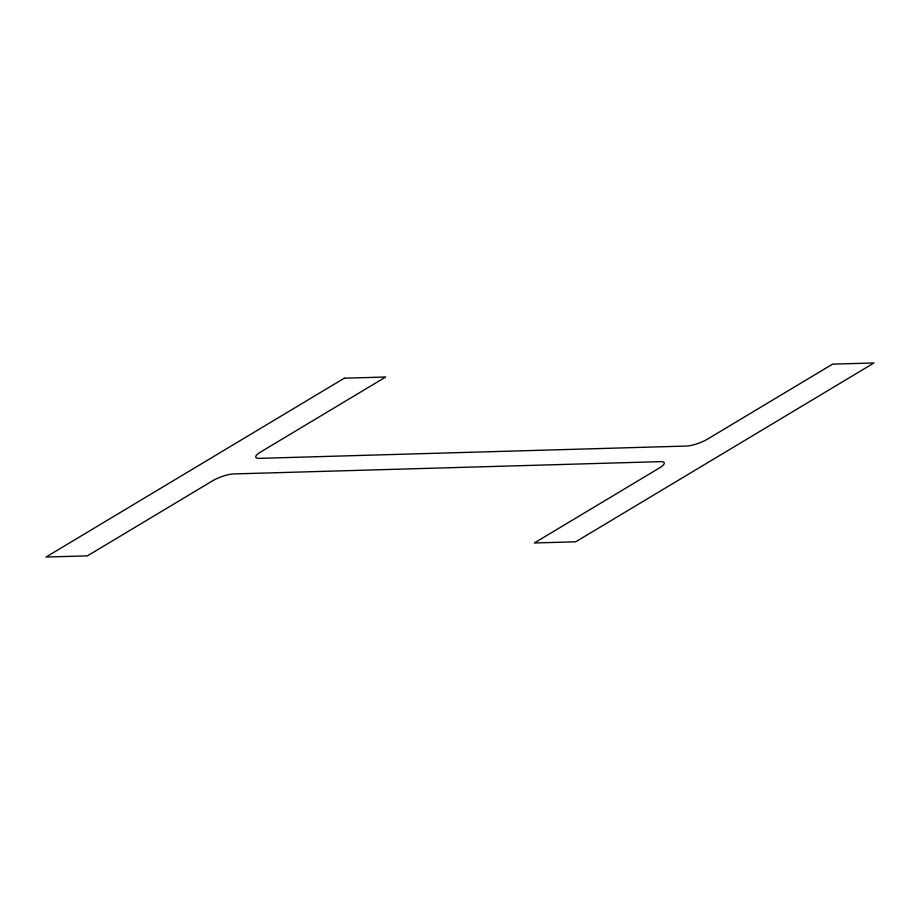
<?xml version="1.0" encoding="UTF-8"?>
<svg xmlns="http://www.w3.org/2000/svg" width="920" height="920" viewBox="0 0 920 920"><rect width="100%" height="100%" fill="white"/><g stroke="black" fill="none" stroke-linecap="round" stroke-linejoin="round"><path stroke-width="1.38" d="M344.275 378.2L46 557.048L87.423 555.864L212.347 480.953A15.916 3.979 -20.6 0 1 233.461 473.949L660.537 461.644A15.916 3.979 -20.6 0 1 659.226 468.084L534.301 542.984L575.724 541.799L874 362.952L832.577 364.136L707.652 439.047A15.916 3.979 -20.6 0 1 686.538 446.05L259.463 458.355A15.916 3.979 -20.6 0 1 260.774 451.916L385.698 377.016L344.275 378.2"/></g></svg>
